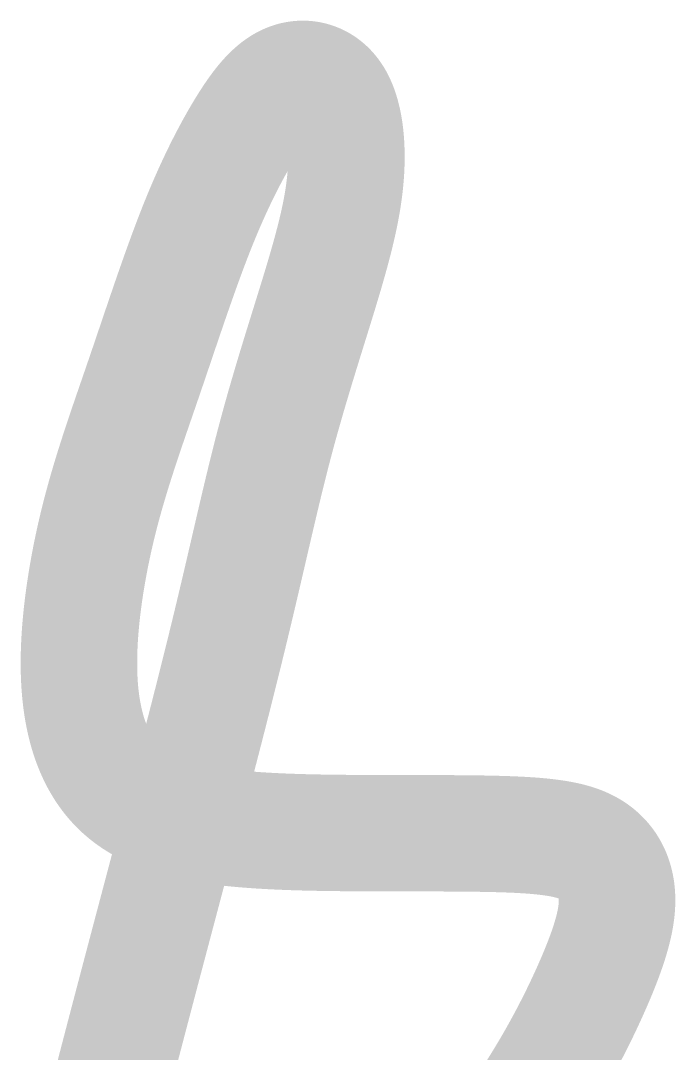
# Model space of a CAD drawing. Header units: inches. Extents: x -0.6 to 10.4, y 0.2 to 4.6.
# Drawn here: x 5.173 to 6.437, y 2.558 to 4.555 of the extents above; entities that cross this region are included whole.
import ezdxf

# ---------------------------------------------------------------- set-up
doc = ezdxf.new("R2010")
doc.units = ezdxf.units.IN
doc.header["$MEASUREMENT"] = 0
doc.layers.add('1', color=1, linetype='Continuous')

# ---------------------------------------------------------------- blocks, each defined once
blk = doc.blocks.new('*U2')
at = {"const_width": 0.03}
blk.add_lwpolyline([(0.7616912347137195, 0.2856225205158509), (0.7619943178313981, 0.2867998577499336), (0.7622975922102135, 0.2879767936859423), (0.7626011048438279, 0.2891535191656445), (0.7629049027259107, 0.2903302250308037), (0.7632090328501313, 0.291507102123191), (0.7635135422101378, 0.2926843412845699), (0.7638184777996067, 0.2938621333567113), (0.7641238866122002, 0.2950406691813789), (0.7644298156415879, 0.2962201396003401), (0.7647363118814248, 0.2974007354553585), (0.7650434223253804, 0.2985826475882085), (0.765351193967124, 0.2997660668406468), (0.7656596738003181, 0.3009511840544477), (0.7659689088186248, 0.3021381900713784), (0.7662789460157065, 0.3033272757332028), (0.7665898323852396, 0.3045186318816846), (0.7669016149208794, 0.3057124493585981), (0.7672143406162881, 0.306908919005707), (0.7675280564651352, 0.3081082316647752), (0.7678428094610901, 0.3093105781775733), (0.7681586465978008, 0.3105161493858652), (0.7684756148689509, 0.3117251361314217), (0.7687937612682028, 0.3129377292560065), (0.7691131327892045, 0.3141541196013868), (0.7694337728635112, 0.3153744857988556), (0.7697557106741222, 0.3165989576377974), (0.7700789718419152, 0.317827652697126), (0.7704035819877681, 0.3190606885557585), (0.7707295667325589, 0.3202981827926124), (0.7710569516971795, 0.3215402529865869), (0.7713857625024865, 0.3227870167166103), (0.7717160247693791, 0.3240385915615818), (0.7720477498701932, 0.3252950462585247), (0.7723808921832038, 0.3265562541768361), (0.7727153918381298, 0.3278220398440119), (0.7730511889647182, 0.3290922277875588), (0.7733882236926881, 0.3303666425349689), (0.7737264361517866, 0.3316451086137455), (0.7740657664717396, 0.3329274505513844), (0.7744061547822803, 0.334213492875385), (0.7747475376510131, 0.3355030479027761), (0.7750898373970223, 0.3367958791086707), (0.7754329727772422, 0.3380917377577255), (0.7757768625486285, 0.3393903751145757), (0.7761214254681299, 0.3406915424438708), (0.7764665802926878, 0.3419949910102602), (0.7768122457792579, 0.3433004720783863), (0.7771583406847746, 0.3446077369128915), (0.7775047837661937, 0.3459165367784252), (0.7778514937804637, 0.3472266229396368), (0.7781983894845332, 0.3485377466611652), (0.7785453896353438, 0.3498496592076634), (0.778892412989844, 0.3511621118437667), (0.7792393783049825, 0.3524748558341315), (0.7795862043377007, 0.3537876424433968), (0.7799328098449543, 0.3551002229362084), (0.780279113583692, 0.3564123485772157), (0.7806250343108481, 0.3577237706310612), (0.7809704907833854, 0.3590342403623943), (0.7813154017582455, 0.3603435090358609), (0.7816596859923699, 0.3616513279160998), (0.7820032622427142, 0.362957448267764), (0.7823460492662129, 0.3642616213554959), (0.7826879658198358, 0.3655635984439343), (0.7830289306605103, 0.3668631307977392), (0.7833688625451849, 0.3681599696815496), (0.7837076802308154, 0.3694538663600078), (0.7840453024743432, 0.3707445720977667), (0.7843816480327241, 0.3720318381594652), (0.7847166356628925, 0.3733154158097491), (0.785050184121804, 0.3745950563132716), (0.7853822121664003, 0.3758705109346785), (0.7857126385536368, 0.377141530938605), (0.7860413820404553, 0.3784078675897042), (0.7863683613838113, 0.3796692721526149), (0.7866934953406393, 0.3809254958919936), (0.7870167026678878, 0.3821762900724792), (0.7873379021225198, 0.383421405958714), (0.7876570124614695, 0.384660594815351), (0.7879739524416784, 0.3858936079070361), (0.7882886408201095, 0.3871201964984081), (0.7886009963536971, 0.3883401118541201), (0.7889109377993968, 0.3895531052388108), (0.7892183839141502, 0.3907589279171333), (0.7895232534549059, 0.3919573311537228), (0.7898254651786196, 0.3931480662132358), (0.7901249378422257, 0.3943308843603184), (0.7904215902026728, 0.3955055368596092), (0.7907153452872144, 0.3966717858113249), (0.7910061432042887, 0.3978294366579469), (0.7912939283326317, 0.3989783056775345), (0.7915786450509863, 0.4001182091481361), (0.7918602377380886, 0.4012489633478111), (0.7921386507726815, 0.4023703845546045), (0.7924138285335012, 0.403482289046579), (0.7926857153992835, 0.4045844931017797), (0.792954272829963, 0.4056768563405342), (0.7932195306102621, 0.4067594117522546), (0.793481535606066, 0.407832235668625), (0.7937403346832959, 0.4088954044213295), (0.7939959747078582, 0.4099489943420451), (0.7942485025456598, 0.410993081762463), (0.7944979650625932, 0.4120277430142636), (0.7947444091245792, 0.4130530544291311), (0.7949878858678154, 0.4140691031743167), (0.7952284635097051, 0.4150760197593399), (0.7954662145379423, 0.4160739455292948), (0.7957012114402282, 0.4170630218292715), (0.7959335267042569, 0.4180433900043603), (0.7961632328177295, 0.4190151913996552), (0.7963904022683401, 0.4199785673602463), (0.7966151075437828, 0.420933659231217), (0.7968374211317659, 0.4218806083576716), (0.7970574155199834, 0.4228195560846899), (0.7972751631961295, 0.4237506437573657), (0.7974907366479052, 0.4246740127207929), (0.7977042083630117, 0.4255898043200617), (0.7979156508291432, 0.4264981599002624), (0.7981251365339865, 0.4273992208064783), (0.7983327379652643, 0.4282931283838174), (0.7985385276106491, 0.4291800239773558), (0.7987425779578565, 0.4300600489321837), (0.7989449614945734, 0.4309333445934058), (0.799145750708508, 0.4318000523061016), (0.7993450180873474, 0.4326603134153615), (0.7995428361187926, 0.4335142692662828), (0.799739277290545, 0.4343620612039487), (0.7999344140903055, 0.4352038305734602), (0.8001283190057542, 0.4360397187199005), (0.8003210645246135, 0.4368698669883635), (0.8005127231345632, 0.4376944167239358), (0.8007033673233046, 0.4385135092717185), (0.8008930695785388, 0.4393272859767912), (0.801081902387967, 0.4401358881842476), (0.8012699382392761, 0.4409394572391854), (0.8014572496201744, 0.4417381344866875), (0.801643909018356, 0.442532061271848), (0.801829988921515, 0.4433213789397605), (0.8020155618173526, 0.444106228835512), (0.8022007001935698, 0.4448867523041926), (0.8023854765378537, 0.4456630906908927), (0.8025699633379197, 0.4464353853407133), (0.8027542330814477, 0.4472037775987339), (0.8029383582561529, 0.4479684088100484), (0.8031224113497153, 0.4487294203197507), (0.8033064648498431, 0.4494869534729276), (0.8034905912442305, 0.4502411496146728), (0.8036748630205786, 0.4509921500900731), (0.8038593526665814, 0.451740096244226), (0.8040441326699472, 0.4524851294222181), (0.804229275518356, 0.4532273909691362), (0.8044148536995159, 0.4539670222300778), (0.8046009363067164, 0.4547041592523016), (0.8047875788556418, 0.4554389168917119), (0.8049748334675719, 0.4561714047063958), (0.8051627522637581, 0.4569017322544298), (0.8053513873655014, 0.4576300090938972), (0.8055407908940602, 0.4583563447828745), (0.8057310149707071, 0.4590808488794416), (0.8059221117167219, 0.4598036309416713), (0.8061141196757653, 0.4605247793363141), (0.806307023081029, 0.4612442976647344), (0.8065007925880927, 0.4619621683369708), (0.8066953988525363, 0.4626783737630547), (0.8068908125299465, 0.4633928963530209), (0.8070870042758891, 0.4641057185169046), (0.8072839447459508, 0.46481682266473), (0.8074816045957114, 0.4655261912065427), (0.807679951086353, 0.4662338012545355), (0.8078789379014246, 0.4669396087295645), (0.8080785153300916, 0.4676435642546579), (0.8082786336615051, 0.4683456184528225), (0.8084792431848236, 0.4690457219470971), (0.8086802941891911, 0.4697438253604993), (0.8088817369637873, 0.4704398793160394), (0.8090835217977492, 0.4711338344367562), (0.8092855989802423, 0.4718256413456601), (0.8094879188004107, 0.4725152506657793), (0.8096904315474269, 0.4732026130201277), (0.8098930875104351, 0.473887679031737), (0.8100958369786007, 0.4745703993236248), (0.8102986302410748, 0.4752507245188156), (0.8105014175870089, 0.4759286052403269), (0.8107041493055682, 0.4766039921111798), (0.810906775685897, 0.4772768357543988), (0.8111092470171606, 0.4779470867930087), (0.8113115135885174, 0.4786146958500304), (0.8115135256891186, 0.4792796135484778), (0.8117152336081155, 0.4799417905113827), (0.8119165876346734, 0.4806011773617662), (0.8121175380579508, 0.4812577247226457), (0.8123180351670847, 0.481911383217053), (0.8125180292512546, 0.4825621034679912), (0.8127174705995976, 0.4832098360984993), (0.8129163095012792, 0.4838545317315877), (0.8131144962454648, 0.4844961409902879), (0.8133119811212914, 0.4851346144976141), (0.8135087144179245, 0.4857699028765907), (0.8137046464245152, 0.486401956750246), (0.8138997274302291, 0.4870307267415939), (0.8140939077242173, 0.4876561634736589), (0.8142871375956311, 0.4882782175694622), (0.8144793673336359, 0.4888968396520283), (0.814670547227383, 0.4895119803443784), (0.8148606275660235, 0.4901235902695333), (0.815049558638723, 0.4907316200505107), (0.8152372907346326, 0.4913360203103423), (0.8154237741429178, 0.4919367416720384), (0.8156089591527156, 0.4925337347586307), (0.8157927960531914, 0.4931269501931368), (0.8159752351335108, 0.4937163385985812), (0.8161562266828177, 0.494301850597985), (0.8163357209902706, 0.4948834368143693), (0.8165136683450278, 0.4954610478707551), (0.8166900190362405, 0.4960346343901634), (0.8168647233530741, 0.4966041469956224), (0.8170377329607099, 0.49716953939026), (0.817209005028463, 0.4977307775976847), (0.8173784981016858, 0.4982878307215977), (0.8175461707257234, 0.4988406678657213), (0.817711981445921, 0.499389258133764), (0.817875888807631, 0.499933570629441), (0.8180378513561983, 0.5004735744564641), (0.8181978276369755, 0.5010092387185416), (0.8183557816994345, 0.5015405448398553), (0.8185116996095623, 0.5020675235264207), (0.8186655729374728, 0.502590217804709), (0.818817393253287, 0.5031086707012022), (0.8189671521271045, 0.5036229252423752), (0.8191148411290605, 0.5041330244547098), (0.8192604518292548, 0.5046390113646808), (0.8194039757978082, 0.5051409289987632), (0.8195454059808647, 0.5056388234635492), (0.8196847408287091, 0.5061327531860975), (0.8198219801676281, 0.5066227796735774), (0.8199571238239436, 0.5071089644331437), (0.8200901716239635, 0.5075913689719762), (0.8202211233939813, 0.5080700547972441), (0.8203499789603121, 0.5085450834161094), (0.8204767381492708, 0.5090165163357412), (0.8206014007871438, 0.5094844150633122), (0.8207239667002604, 0.509948841105988), (0.820844435714907, 0.5104098559709378), (0.8209628076573985, 0.5108675211653306), (0.8210790823540499, 0.5113218981963321), (0.8211932596311478, 0.5117730485711149), (0.8213053393150211, 0.5122210337968411), (0.8214153212319566, 0.5126659153806798), (0.821523205208269, 0.5131077548298038), (0.8216289910702734, 0.5135466136513855), (0.8217326786442705, 0.5139825533525801), (0.8218342677565538, 0.5144156354405638), (0.8219337582334454, 0.5148459214225092), (0.8220311499012531, 0.5152734728055783), (0.8221264425862778, 0.515698351096944), (0.82221963611482, 0.5161206178037681), (0.8223107303131947, 0.5165403344332233), (0.8223997250077097, 0.5169575624924789), (0.8224866200246659, 0.5173723634886969), (0.8225714151903709, 0.5177847989290569), (0.8226541103311327, 0.5181949303207105), (0.8227347052732661, 0.5186028191708445), (0.8228131998430577, 0.5190085269866174), (0.8228895938668295, 0.5194121152751947), (0.8229638871708822, 0.5198136455437528), (0.8230360795815308, 0.5202131792994535), (0.8231061709250689, 0.5206107780494733), (0.8231741610278114, 0.521006503300967), (0.823240049716059, 0.5214004165611144), (0.8233038368161267, 0.521792579337081), (0.8233655221543152, 0.5221830531360325), (0.8234251055569324, 0.5225718994651416), (0.823482586850286, 0.5229591798315738), (0.8235379658606838, 0.5233449557425018), (0.8235912424144267, 0.5237292887050842), (0.8236424163378224, 0.5241122402264935), (0.8236914874571788, 0.524493871813906), (0.8237384555988037, 0.5248742449744839), (0.8237833205890048, 0.525253421215389), (0.8238260822540902, 0.5256314620437976), (0.8238667401453519, 0.5260084254964745), (0.8239052927140129, 0.5263843557285455), (0.8239417381363019, 0.5267592934247531), (0.8239760745884332, 0.5271332792698225), (0.8240083002466285, 0.5275063539484854), (0.8240384132871021, 0.5278785581454741), (0.8240664118860828, 0.5282499325455206), (0.8240922942197848, 0.5286205178333496), (0.8241160573643604, 0.5289903408120722), (0.8241376939957483, 0.5293593727582966), (0.8241571956898106, 0.5297275710669993), (0.8241745540224095, 0.5300948931331675), (0.8241897605694213, 0.5304612963517741), (0.8242028069067153, 0.5308267381178027), (0.8242136846101538, 0.531191175826244), (0.824222385255613, 0.5315545668720674), (0.8242289001439325, 0.5319168651798556), (0.8242332194759179, 0.532278010792556), (0.8242353331773451, 0.532637940282715), (0.8242352311740042, 0.5329965902228722), (0.824232903391664, 0.5333538971855774), (0.8242283397561074, 0.53370979774337), (0.8242215301931104, 0.5340642284687931), (0.8242124646284701, 0.5344171259343895), (0.8242011329879553, 0.5347684267127093), (0.8241875251973347, 0.5351180673762919), (0.8241716311824128, 0.5354659844976837), (0.8241534408689581, 0.5358121146494312), (0.8241329441827396, 0.5361563944040739), (0.8241101310495615, 0.5364987603341476), (0.8240849913951855, 0.5368391490122164), (0.8240575151454017, 0.5371774970108092), (0.8240276922259859, 0.537513740902476), (0.8239955125627141, 0.5378478172597525), (0.8239609660813763, 0.538179662655196), (0.8239240427077483, 0.5385092136613423), (0.8238847323676062, 0.5388364068507343), (0.823843024986747, 0.539161178795915), (0.8237989104909254, 0.5394834660694414), (0.8237523788059384, 0.5398032052438353), (0.8237034198575692, 0.5401203328916608), (0.8236520235715865, 0.5404347855854503), (0.8235981798737875, 0.5407464998977538), (0.8235418786899267, 0.5410554124011107), (0.8234831099458084, 0.5413614596680709), (0.8234218635672015, 0.5416645782711704), (0.8233581294798888, 0.5419647047829592), (0.8232918976096535, 0.5422617757759767), (0.8232231578822713, 0.5425557278227728), (0.8231519002235252, 0.5428464974958906), (0.8230781145591983, 0.5431340213678659), (0.8230017908150593, 0.5434182360112523), (0.8229229189168983, 0.5436990779985891), (0.8228414887904982, 0.5439764839024264), (0.822757490361635, 0.5442503902952929), (0.8226709135560846, 0.5445207337497528), (0.8225817482996298, 0.544787450838335), (0.8224899845180609, 0.5450504781335894), (0.8223956121371465, 0.5453097522080554), (0.8222986210826697, 0.5455652096342831), (0.8221990012804206, 0.5458167869848154), (0.8220967426561607, 0.5460644208321881), (0.8219918351356945, 0.5463080477489584), (0.8218842686447765, 0.546547604307662), (0.8217740349528135, 0.5467830290893758), (0.8216611332036514, 0.5470142687093187), (0.8215455643847527, 0.5472412717912221), (0.8214273294835728, 0.5474639869588458), (0.8213064294875672, 0.5476823628359178), (0.8211828653841913, 0.5478963480461942), (0.8210566381609219, 0.5481058912134174), (0.8209277488052003, 0.5483109409613292), (0.8207962056789491, 0.5485114539478104), (0.8206620466418748, 0.5487074189672683), (0.8205253169281725, 0.5488988328482556), (0.8203860617720018, 0.5490856924193146), (0.8202443264075434, 0.5492679945089947), (0.820100156068964, 0.5494457359458416), (0.8199535959904445, 0.5496189135583975), (0.8198046914061585, 0.549787524175219), (0.8196534893938896, 0.549951566633375), (0.8195000444058742, 0.5501110478040836), (0.8193444127379728, 0.5502659765670899), (0.8191866506860386, 0.5504163618021387), (0.8190268145459108, 0.5505622123889822), (0.8188649606134568, 0.5507035372073616), (0.8187011451845301, 0.5508403451370327), (0.8185354245549696, 0.5509726450577332), (0.818367855020643, 0.5511004458492152), (0.8181984928773893, 0.5512237563912166), (0.818027394421069, 0.5513425855634964), (0.8178546159475353, 0.551456942245796), (0.8176802137526415, 0.5515668353178604), (0.817504244132234, 0.5516722736594382), (0.817326763382173, 0.5517732661502777), (0.8171478277983049, 0.5518698216701168), (0.8169674936764899, 0.5519619490987147), (0.8167858173125673, 0.5520496573158127), (0.8166028550024045, 0.5521329552011629), (0.8164186630418477, 0.5522118516344996), (0.8162332977267432, 0.5522863554955819), (0.8160468153529585, 0.5523564756641548), (0.8158592722163327, 0.5524222210199561), (0.8156707246127262, 0.5524836004427414), (0.8154812288379922, 0.552540622812252), (0.8152908411879771, 0.5525932970082366), (0.8150996179585412, 0.552641631910447), (0.8149076154455237, 0.5526856363986248), (0.8147148899447991, 0.5527253193525183), (0.8145214977521995, 0.5527606896518691), (0.8143274951635924, 0.5527917561764326), (0.8141329384748168, 0.5528185278059468), (0.8139378839817333, 0.5528410134201671), (0.813742387980195, 0.5528592218988351), (0.8135465067660554, 0.5528731621217027), (0.8133502966351678, 0.5528828429685078), (0.8131538138833783, 0.5528882733190059), (0.8129571148065402, 0.5528894620529385), (0.812760255700514, 0.5528864180500541), (0.812563292861153, 0.5528791501901082), (0.8123662825842963, 0.5528676673528317), (0.8121692811658114, 0.5528519784179764), (0.8119723449015375, 0.5528320922652945), (0.8117755300873419, 0.5528080177745274), (0.8115788930190639, 0.552779763825427), (0.811382489992571, 0.5527473392977313), (0.8111863773036951, 0.5527107530711994), (0.810990611248311, 0.5526700140255656), (0.8107952459412253, 0.5526251312872468), (0.8106003267731445, 0.5525761149692769), (0.8104058969537355, 0.5525229754313763), (0.8102119996926653, 0.5524657230332366), (0.8100186781996008, 0.5524043681345674), (0.809825975684209, 0.5523389210950711), (0.8096339353561639, 0.5522693922744537), (0.8094426004251254, 0.5521957920324212), (0.8092520053766528, 0.5521181317153108), (0.8090621497997823, 0.5520364266160271), (0.8088730245594569, 0.5519506930141063), (0.8086846205206051, 0.5518609471890734), (0.8084969285481556, 0.5517672054204752), (0.8083099395070299, 0.5516694839878404), (0.808123644262178, 0.5515677991707122), (0.8079380336785214, 0.5514621672486193), (0.8077530964399493, 0.5513526047477626), (0.8075688125062506, 0.5512391291809706), (0.8073851596561674, 0.5511217583077439), (0.8072021156684421, 0.5510005098875652), (0.8070196583218241, 0.5508754016799386), (0.8068377653950627, 0.5507464514443541), (0.8066564146668931, 0.5506136769403049), (0.8064755839160718, 0.5504770959272847), (0.806295250921341, 0.5503367261647902), (0.8061153934614431, 0.550192585412308), (0.8059359893151345, 0.5500446914293349), (0.8057570162611576, 0.5498930619753679), (0.8055784520782474, 0.549737714809897), (0.8054002745451605, 0.5495786676924155), (0.8052224614406391, 0.5494159383824169), (0.8050449905434327, 0.5492495446394017), (0.8048678396322835, 0.5490795042228527), (0.8046909864859408, 0.548905834892274), (0.8045144088831471, 0.5487285544071518), (0.8043380846026515, 0.5485476805269798), (0.8041619914231966, 0.5483632310112547), (0.8039861071235244, 0.5481752236194701), (0.8038104094823986, 0.5479836761111159), (0.8036348762785401, 0.5477886062456925), (0.8034594852907126, 0.5475900317826827), (0.8032842142976584, 0.5473879704815943), (0.8031090410781196, 0.5471824401019063), (0.8029339434108458, 0.546973458403123), (0.8027588990745791, 0.5467610431447305), (0.802583885848069, 0.5465452120862295), (0.8024088815100647, 0.5463259829871063), (0.8022338638393087, 0.5461033736068579), (0.8020588106145432, 0.5458774017049777), (0.8018836996145176, 0.5456480850409662), (0.8017085086179812, 0.5454154413743062), (0.8015332154036692, 0.5451794884644983), (0.8013577977503381, 0.5449402440710287), (0.8011822334367302, 0.544697725953398), (0.8010065002415949, 0.5444519518710997), (0.8008305759436603, 0.5442029395836272), (0.8006544383216969, 0.5439507068504668), (0.8004780651544401, 0.5436952714311225), (0.8003014342206392, 0.5434366510850772), (0.8001245232990364, 0.543174863571835), (0.7999473101683741, 0.5429099266508821), (0.7997697726074016, 0.5426418580817121), (0.7995918883948754, 0.5423706756238218), (0.7994136353095236, 0.5420963970367083), (0.7992349919119555, 0.541819039093216), (0.7990559398901489, 0.5415386146196006), (0.7988764617139488, 0.54125513545549), (0.7986965398531929, 0.5409686134404978), (0.7985161567777261, 0.5406790604142415), (0.7983352949573721, 0.5403864882163418), (0.7981539368619828, 0.540090908686409), (0.7979720649613959, 0.5397923336640567), (0.7977896648528393, 0.5394907710423311), (0.7976067346431286, 0.5391862129279303), (0.7974232755664836, 0.5388786474809599), (0.7972392888571029, 0.5385680628615326), (0.7970547757491921, 0.538254447229761), (0.7968697374769711, 0.5379377887457579), (0.7966841752746525, 0.5376180755696431), (0.7964980903764349, 0.5372952958615294), (0.7963114847983839, 0.5369694367948696), (0.7961243636839477, 0.5366404815965637), (0.7959367329584346, 0.536308412506834), (0.7957485985471386, 0.5359732117659277), (0.7955599663753823, 0.5356348616140743), (0.7953708423684454, 0.5352933442915209), (0.7951812324516361, 0.5349486420384935), (0.7949911425502627, 0.5346007370952321), (0.7948005785896193, 0.5342496117019735), (0.7946095464950211, 0.5338952480989612), (0.7944180521917623, 0.5335376285264211), (0.7942261016051511, 0.5331767352246004), (0.7940337006604743, 0.5328125504337251), (0.7938408552830545, 0.5324450563940424), (0.7936475713981785, 0.5320742353457817), (0.7934538549311618, 0.5317000695291938), (0.7932597118072984, 0.531322541184494), (0.7930651479518893, 0.5309416325519329), (0.7928701692902429, 0.5305573258717402), (0.7926747817476532, 0.5301696033841594), (0.7924789912494425, 0.5297784473294236), (0.7922828037208838, 0.5293838399477728), (0.7920862250873064, 0.5289857634794402), (0.7918892612739974, 0.5285842001646621), (0.7916919182062649, 0.5281791322436789), (0.7914942018094102, 0.5277705419567269), (0.7912961180087343, 0.5273584115440357), (0.7910976727295385, 0.5269427232458561), (0.7908988718971237, 0.5265234593024104), (0.7906997214367983, 0.5261006019539458), (0.7905002272738706, 0.5256741334406918), (0.7903003953336274, 0.525244036002892), (0.790100231541377, 0.524810291880776), (0.7898997418224276, 0.5243728833145909), (0.7896989321020804, 0.5239317925445626), (0.7894978083056294, 0.5234870018109348), (0.78929637635839, 0.5230384933539405), (0.7890946421856491, 0.5225862494138198), (0.788892611712722, 0.5221302522308093), (0.7886902908649098, 0.5216704840451385), (0.7884876855675067, 0.5212069270970545), (0.7882848017458208, 0.5207395636267904), (0.7880816453251533, 0.5202683758745792), (0.7878782222308125, 0.5197933460806645), (0.7876745383880923, 0.5193144564852759), (0.787470599722301, 0.5188316893286533), (0.7872664121587327, 0.518345026851037), (0.7870619816227027, 0.5178544512926564), (0.7868573140625621, 0.5173599479212214), (0.786652415518919, 0.5168615141142716), (0.78644729205541, 0.5163591502768305), (0.7862419497357003, 0.5158528568139076), (0.7860363946234408, 0.5153426341305121), (0.7858306327822895, 0.514828482631664), (0.7856246702758973, 0.5143104027223764), (0.7854185131679223, 0.513788394807662), (0.7852121676142509, 0.5132624714023848), (0.7850056401397119, 0.5127326934608085), (0.7847989373613693, 0.5121991340470657), (0.7845920658962875, 0.5116618662252712), (0.7843850323615236, 0.5111209630595468), (0.7841778433741418, 0.5105764976140144), (0.7839705055512063, 0.5100285429527887), (0.7837630255097743, 0.5094771721400022), (0.7835554098899813, 0.5089224612672325), (0.78334766542417, 0.5083644985359115), (0.7831397988677544, 0.5078033751749373), (0.7829318169761628, 0.5072391824132154), (0.7827237265047948, 0.5066720114796297), (0.7825155342090717, 0.5061019536030962), (0.7823072468444145, 0.5055291000124988), (0.782098871166216, 0.5049535419367359), (0.7818904139299185, 0.5043753706047127), (0.7816818818909148, 0.5037946772453274), (0.781473281804633, 0.5032115530874677), (0.7812646204264873, 0.5026260893600387), (0.7810559045118772, 0.5020383772919423), (0.7808471408162383, 0.5014485081120661), (0.7806383360949702, 0.5008565730493117), (0.7804294971035013, 0.5002626633325775), (0.7802206305972312, 0.4996668701907581), (0.7800117433315883, 0.4990692848527587), (0.7798028420619723, 0.4984699985474776), (0.7795939335438113, 0.4978691025038025), (0.7793850245325054, 0.4972666879506349), (0.7791761217834896, 0.4966628461168803), (0.7789672320521568, 0.4960576682314297), (0.7787583620939351, 0.4954512455231779), (0.7785495186642386, 0.4948436692210301), (0.7783407085184741, 0.4942350305538739), (0.77813193841207, 0.4936254207506217), (0.7779232151004258, 0.4930149310401575), (0.7777145453389629, 0.4924036526513902), (0.7775059358831022, 0.4917916768132073), (0.7772973934882437, 0.4911790947545072), (0.7770889249098154, 0.4905659977041985), (0.7768805369032243, 0.4899524768911689), (0.7766722362238916, 0.4893386235443202), (0.776464029627224, 0.4887245288925541), (0.7762559238686428, 0.4881102841647618), (0.7760479257035549, 0.4874959805898413), (0.7758400418873883, 0.4868817093966911), (0.775632279175543, 0.4862675618142092), (0.7754246443234472, 0.4856536290713009), (0.7752171440865006, 0.4850400023968575), (0.7750097852201385, 0.48442677301977), (0.7748025744797538, 0.4838140321689437), (0.7745955186207674, 0.4832018710732768), (0.7743886243986005, 0.4825903809616676), (0.7741818985686599, 0.4819796530630107), (0.7739753478863669, 0.4813697786062008), (0.7737689791071354, 0.4807608488201431), (0.773562799370449, 0.4801529509687654), (0.773356817352056, 0.4795461564561165), (0.773151042111774, 0.4789405327212961), (0.772945482709428, 0.4783361472033718), (0.7727401482048428, 0.4777330673414468), (0.7725350476578363, 0.4771313605745924), (0.7723301901282262, 0.476531094341901), (0.7721255846758375, 0.4759323360824652), (0.7719212418967594, 0.4753351373754882), (0.7717171785321675, 0.4747394863606829), (0.7715134128595018, 0.4741453553179014), (0.7713099631562166, 0.4735527165269673), (0.7711068476997447, 0.4729615422677291), (0.7709040847675404, 0.4723718048200283), (0.7707016926370436, 0.471783476463699), (0.7704996895856944, 0.4711965294785792), (0.7702980942750237, 0.4706109321795466), (0.7700969269027986, 0.4700266370215935), (0.7698962080508771, 0.4694435924947484), (0.7696959583011029, 0.4688617470890399), (0.7694961982353412, 0.4682810492944967), (0.7692969484354286, 0.4677014476011436), (0.7690982294832232, 0.467122890499013), (0.7689000619605686, 0.4665453264781299), (0.76870246644933, 0.4659687040285192), (0.7685054635313442, 0.4653929716402168), (0.7683090737884619, 0.464818077803244), (0.7681133178025483, 0.4642439710076331), (0.7679182161554401, 0.4636705997434021), (0.7677237894290023, 0.4630979125005936), (0.7675300582050717, 0.4625258577692257), (0.7673370430654991, 0.4619543840393341), (0.7671447645921496, 0.4613834398009402), (0.76695324336686, 0.4608129735440691), (0.7667624999714953, 0.4602429337587566), (0.7665725549878921, 0.459673268935024), (0.7663834289979157, 0.4591039275629072), (0.7661951425834026, 0.458534858132424), (0.7660077163262038, 0.4579660091336137), (0.7658211708081843, 0.4573973290564908), (0.765635526611188, 0.4568287663910908), (0.7654508043170658, 0.4562602696274496), (0.7652670245076685, 0.4556917872555815), (0.765084207764847, 0.4551232677655221), (0.7649023746704451, 0.4545546596473002), (0.7647215458063279, 0.4539859113909337), (0.7645417417543321, 0.4534169714864618), (0.7643629830963228, 0.4528477884239095), (0.7641852904141437, 0.4522783106933019), (0.7640086842896459, 0.4517084867846677), (0.76383318530468, 0.4511382651880353), (0.7636588140410971, 0.4505675943934264), (0.7634855910807481, 0.4499964228908837), (0.7633135370054909, 0.4494246991704252), (0.763142672397155, 0.4488523717220758), (0.762973017837627, 0.4482793890358749), (0.7628045939087222, 0.4477056996018405), (0.7626374211923128, 0.447131251910001), (0.7624715202702426, 0.4465559944503923), (0.7623069117243624, 0.4459798757130287), (0.7621436161365231, 0.4454028441879565), (0.7619816540885758, 0.4448248483651867), (0.7618210461623782, 0.4442458367347548), (0.7616618129397672, 0.4436657577866931), (0.7615039751355432, 0.443084563552322), (0.7613475539962202, 0.4425022202281781), (0.7611925709012404, 0.4419186975520901), (0.7610390472300672, 0.4413339652618937), (0.7608870043621501, 0.4407479930954281), (0.7607364636769525, 0.4401607507905148), (0.7605874465539024, 0.4395722080849964), (0.7604399743724777, 0.4389823347166981), (0.7602940690438551, 0.4383911145886579), (0.7601497546061573, 0.4377985882647337), (0.7600070556292486, 0.4372048104739719), (0.7598659966829793, 0.4366098359454256), (0.7597266023372278, 0.4360137194081446), (0.7595888971618372, 0.4354165155911929), (0.7594529057266719, 0.4348182792236202), (0.7593186526015963, 0.4342190650344691), (0.7591861624893959, 0.4336189312941059), (0.7590554606246052, 0.4330179504380851), (0.7589265723746799, 0.4324161984432635), (0.7587995231070899, 0.4318137512865015), (0.7586743381892838, 0.4312106849446522), (0.7585510429887314, 0.4306070753945797), (0.7584296628729028, 0.4300029986131406), (0.7583102232092394, 0.4293985305771955), (0.758192749365211, 0.428793747263601), (0.7580772667082876, 0.4281887246492104), (0.7579638006059248, 0.4275835387108842), (0.7578523764255785, 0.4269782654254897), (0.7577430195347183, 0.4263729807698731), (0.7576357553008002, 0.4257677607209018), (0.7575306090912939, 0.4251626812554221), (0.7574276062736551, 0.424557818350312), (0.7573267722153396, 0.4239532479824142), (0.7572281322838172, 0.4233490461285925), (0.7571317118465437, 0.4227452887657002), (0.7570375362709889, 0.4221420518706012), (0.7569456309246085, 0.4215394114201487), (0.7568560211748583, 0.4209374433912139), (0.756768732389208, 0.4203362237606356), (0.7566837899351135, 0.419735828505285), (0.7566012191800375, 0.4191363336020189), (0.7565210454914499, 0.4185378150276939), (0.7564432942368065, 0.4179403487591671), (0.7563679907835628, 0.4173440107733057), (0.7562951604991817, 0.4167488770469561), (0.7562248287511331, 0.416155023556982), (0.7561570209068726, 0.4155625262802403), (0.7560917623338703, 0.4149714611935913), (0.7560290783995676, 0.4143819042738954), (0.7559689944714485, 0.4137939314979988), (0.7559115359169546, 0.4132076188427796), (0.75585672810357, 0.4126230422850803), (0.755804596398729, 0.4120402778017649), (0.7557551661699158, 0.4114594013696902), (0.7557084627845789, 0.41088048896572), (0.7556645116101812, 0.4103036165667007), (0.7556233380141926, 0.409728860149503), (0.7555849673640687, 0.4091562956909804), (0.7555494250272723, 0.4085859991679897), (0.7555167363712592, 0.4080180465573946), (0.7554869267634992, 0.4074525138360485), (0.755460021571448, 0.4068894769808082), (0.7554360461625755, 0.4063290119685377), (0.7554150259043304, 0.4057711947760865), (0.7553969855253122, 0.4052160994013079), (0.7553819471986323, 0.4046637919259979), (0.7553699324585388, 0.4041143364529205), (0.7553609628392586, 0.4035677970848646), (0.7553550598750469, 0.4030242379246012), (0.7553522451001449, 0.4024837230749156), (0.7553525400487935, 0.4019463166385862), (0.7553559662552338, 0.4014120827183874), (0.7553625426982329, 0.4008810775010438), (0.755372278134633, 0.400353325509073), (0.7553851787658097, 0.3998288433489279), (0.7554012507931169, 0.3993076476270616), (0.7554205004179302, 0.3987897549499451), (0.7554429338416249, 0.3982751819240242), (0.755468557265548, 0.3977639451557664), (0.755497376891082, 0.3972560612516283), (0.7555293982807179, 0.3967515448390522), (0.7555646244414795, 0.3962504026294269), (0.7556030577415136, 0.3957526393551412), (0.7556447005489737, 0.3952582597485623), (0.7556895552319922, 0.3947672685420756), (0.7557376241587299, 0.3942796704680553), (0.7557889096973334, 0.3937954702588797), (0.7558434142159491, 0.3933146726469303), (0.7559011400827309, 0.3928372823645851), (0.7559620896658181, 0.3923633041442152), (0.7560262653333645, 0.3918927427182055), (0.7560936694535165, 0.3914256028189342), (0.7561643043944279, 0.3909618891787829), (0.7562381725242382, 0.3905016065301226), (0.7563152762111081, 0.3900447596053311), (0.756395617823177, 0.3895913531367867), (0.7564791997285916, 0.3891413918568745), (0.7565660242955055, 0.3886948804979724), (0.7566560938920652, 0.3882518237924515), (0.7567494108864246, 0.3878122264726969), (0.7568459776467229, 0.3873760932710795), (0.7569457965411139, 0.3869434289199845), (0.7570488699377442, 0.3865142381517899), (0.7571552002047603, 0.3860885256988702), (0.757264789710316, 0.385666296293607), (0.7573776408225577, 0.3852475546683714), (0.757493755909632, 0.3848323055555518), (0.7576131373396855, 0.3844205536875194), (0.7577357874808719, 0.3840123037966556), (0.7578617087013377, 0.3836075606153386), (0.7579909033692367, 0.3832063288759464), (0.7581233738527011, 0.382808613310857), (0.7582591225198989, 0.382414418652445), (0.7583981517389624, 0.3820237496330954), (0.7585404638780524, 0.3816366109851828), (0.7586860613053155, 0.381253007441078), (0.758834946388891, 0.3808729437331735), (0.7589871214969328, 0.3804964245938436), (0.7591425889975945, 0.3801234547554628), (0.7593013512590154, 0.3797540389504022), (0.7594634106493494, 0.3793881819110574), (0.759628769536743, 0.3790258883697959), (0.7597974302893427, 0.3786671630589957), (0.7599693952753093, 0.3783120107110349), (0.7601446668627752, 0.3779604360583022), (0.760323247419894, 0.3776124438331614), (0.7605051393148194, 0.3772680387679976), (0.760690344915691, 0.376927225595189), (0.7608788676434166, 0.3765900085212905), (0.7610707151299216, 0.3762563896495337), (0.7612658960598644, 0.375926370557341), (0.7614644191179245, 0.375599952822121), (0.7616662929887674, 0.3752771380212963), (0.7618715263570728, 0.3749579277322752), (0.7620801279075131, 0.374642323532477), (0.7622921063247539, 0.3743303269993135), (0.762507474504492, 0.3740219376068872), (0.7627262621864652, 0.3737171464160696), (0.7629485033214571, 0.3734159423844154), (0.7631742318602228, 0.3731183144694938), (0.7634034817535316, 0.372824251628856), (0.7636362869521456, 0.3725337428200675), (0.7638726814068413, 0.372246777000683), (0.7641126990683809, 0.3719633431282574), (0.7643563749402809, 0.3716834296345333), (0.7646037482370822, 0.3714070228479258), (0.7648548592260731, 0.3711341085710345), (0.7651097481745417, 0.3708646726064586), (0.7653684553497904, 0.370598700756787), (0.7656310210190931, 0.3703361788246156), (0.7658974854497522, 0.3700770926125401), (0.766167888909056, 0.3698214279231635), (0.7664422716642925, 0.3695691705590747), (0.7667206739827499, 0.3693203063228694), (0.7670031361317236, 0.3690748210171435), (0.7672896983784945, 0.3688327004444929), (0.7675804009903722, 0.368593930407517), (0.7678752842346235, 0.368358496708808), (0.7681743883785508, 0.3681263851509584), (0.7684777536894423, 0.367897581536571), (0.7687854204345932, 0.3676720716682382), (0.7690974288812917, 0.3674498413485487), (0.7694138192968261, 0.3672308763801091), (0.7697346319484843, 0.3670151625655116), (0.7700599071035619, 0.366802685707345), (0.7703896850293468, 0.3665934316082158), (0.7707240059931273, 0.3663873860707128), (0.7710629102621986, 0.3661845348974317), (0.771406438103849, 0.3659848638909722), (0.7717546297853666, 0.3657883588539228), (0.7721075255740466, 0.3655950055888901), (0.7724651657371773, 0.3654047898984558), (0.7728275905420396, 0.3652176975852299), (0.7731948402559432, 0.3650337144518012), (0.7735669551461619, 0.364852826300762), (0.7739439754799982, 0.3646750189347081), (0.7743259415247259, 0.3645002781562425), (0.7747128935476546, 0.364328589767954), (0.7751048718160654, 0.3641599395724455), (0.7755019165972463, 0.3639943133723058), (0.7759040681584857, 0.3638316969701307), (0.7763113667670858, 0.3636720761685162), (0.7767238526903277, 0.363515436770065), (0.7771415661954997, 0.3633617645773626), (0.777564547549904, 0.3632110453930082), (0.7779928370208218, 0.3630632650196048), (0.7784264748755341, 0.3629184092597342), (0.7788655013813504, 0.3627764639160063), (0.7793099568055588, 0.3626374147910028), (0.7797598814154334, 0.3625012476873337), (0.7802153154782765, 0.3623679484075808), (0.7806762992613834, 0.3622375027543541), (0.7811428696764402, 0.3621098959386941), (0.7816150502127819, 0.3619851108055094), (0.7820928610041484, 0.3618631296081531), (0.7825763221842656, 0.3617439345999749), (0.7830654538868806, 0.3616275080343456), (0.7835602762457263, 0.3615138321646079), (0.7840608093945356, 0.3614028892441254), (0.7845670734670485, 0.3612946615262587), (0.7850790751746253, 0.3611891288981965), (0.7855967675391717, 0.3610862617825106), (0.7861200901601997, 0.3609860282355939), (0.786648982637228, 0.3608883963138574), (0.7871833845697758, 0.3607933340736906), (0.787723235557376, 0.3607008095715045), (0.7882684751995335, 0.3606107908636957), (0.7888190430957884, 0.3605232460066716), (0.7893748754900578, 0.3604381424652914), (0.7899358952039002, 0.3603554453382571), (0.7905020217032792, 0.36027511913273), (0.7910731744541728, 0.3601971283558782), (0.7916492729225446, 0.3601214375148558), (0.7922302365743583, 0.3600480111168345), (0.7928159848755847, 0.3599768136689789), (0.7934064372921803, 0.3599078096784396), (0.7940015132901301, 0.3598409636523918), (0.7946011323353908, 0.3597762400980002), (0.795205213893933, 0.3597136035224153), (0.7958136774317275, 0.3596530184328088), (0.7964264424147309, 0.3595944493363419), (0.7970434283089141, 0.3595378607401791), (0.7976645545802477, 0.3594832171514781), (0.7982897406947025, 0.3594304830774178), (0.7989189061182351, 0.3593796230251378), (0.7995519703168164, 0.3593306015018172), (0.8001888527564169, 0.3592833830146134), (0.8008294729030077, 0.3592379320706875), (0.8014737502225451, 0.3591942131772079), (0.802121604181, 0.3591521908413355), (0.8027729542443431, 0.3591118295702316), (0.8034277198785382, 0.3590730938710607), (0.804085820549556, 0.3590359482509839), (0.8047471757233673, 0.3590003572171732), (0.8054117048659215, 0.3589662852767788), (0.8060793274432108, 0.3589336969369725), (0.8067499629211845, 0.358902556704912), (0.8074235307658135, 0.3588728290877654), (0.8080999504430686, 0.3588444785926903), (0.8087791414189134, 0.3588174697268585), (0.8094610231593187, 0.3587917669974203), (0.8101455151302481, 0.3587673349115477), (0.8108325367976654, 0.3587441379764016), (0.8115220076275484, 0.3587221406991468), (0.8122138470858538, 0.3587013075869407), (0.8129079746385592, 0.3586816031469517), (0.8136043097516215, 0.3586629918863409), (0.8143027718910112, 0.3586454383122728), (0.8150032805227063, 0.3586289069319122), (0.8157057551126563, 0.358613362252413), (0.816410115126839, 0.3585987687809506), (0.8171162800312182, 0.3585850910246791), (0.8178241692917574, 0.3585722934907594), (0.8185337023744417, 0.3585603406863669), (0.8192447987452134, 0.3585491971186521), (0.8199573778700575, 0.3585388272947831), (0.820671357839263, 0.3585291960689219), (0.821386651240477, 0.3585202696832326), (0.8221031692856506, 0.3585120147268732), (0.8228208231867633, 0.3585043977889981), (0.8235395241557804, 0.3584973854587687), (0.82425918340466, 0.3584909443253537), (0.8249797121453817, 0.3584850409778966), (0.8257010215899037, 0.3584796420055767), (0.826423017447528, 0.3584747153855332), (0.8271455834168968, 0.3584702346469228), (0.8278685976939677, 0.3584661747068907), (0.8285919384747054, 0.3584625104825854), (0.8293154839550887, 0.3584592168911485), (0.8300391123310753, 0.358456268849725), (0.830762701798637, 0.3584536412754673), (0.8314861305537455, 0.3584513090855168), (0.8322092754166839, 0.3584492475440229), (0.8329320077051001, 0.3584474333031267), (0.8336541973609606, 0.3584458433619702), (0.8343757143262245, 0.3584444547197023), (0.8350964285428653, 0.3584432443754544), (0.8358162099528492, 0.3584421893283753), (0.8365349284981427, 0.3584412665776071), (0.8372524541207049, 0.3584404531222987), (0.8379686567625164, 0.3584397259615812), (0.8386834063655435, 0.3584390620946074), (0.8393965728717454, 0.3584384385205119), (0.8401080262230884, 0.3584378322384403), (0.840817636361546, 0.3584372202475414), (0.8415252732290845, 0.3584365795469502), (0.8422308067676632, 0.358435887135812), (0.8429341069192553, 0.3584351200132687), (0.8436350436258273, 0.3584342551784658), (0.8443334868293455, 0.3584332696305417), (0.8450293064717833, 0.3584321403686417), (0.8457223724951, 0.3584308443919113), (0.8464125548412618, 0.3584293586994889), (0.847099723452235, 0.3584276602905199), (0.8477837482700004, 0.3584257261641461), (0.8484644992365027, 0.3584235333195096), (0.8491418462937297, 0.3584210587557521), (0.8498156593836406, 0.3584182794720192), (0.8504858084481945, 0.3584151724674491), (0.8511521634293651, 0.3584117147411945), (0.8518145942691255, 0.3584078832923865), (0.8524729709094352, 0.3584036551201741), (0.8531271632922603, 0.3583990072236958), (0.8537770413595815, 0.3583939166021004), (0.8544224750533438, 0.3583883602545264), (0.8550633343155276, 0.3583823151801155), (0.8556994890880993, 0.3583757583780169), (0.8563308093130253, 0.3583686668473618), (0.8569571649322647, 0.3583610175873027), (0.8575784258877981, 0.358352787596985), (0.8581944621215776, 0.3583439538755364), (0.8588051435755837, 0.3583344934221131), (0.8594103401917828, 0.3583243832358569), (0.8600099219121269, 0.3583136003159026), (0.8606037586786037, 0.3583021216614029), (0.8611917204331654, 0.3582899242714923), (0.8617736771177853, 0.3582769851453165), (0.8623494986744227, 0.3582632812820208), (0.8629190550450581, 0.3582487896807436), (0.8634822161716436, 0.3582334873406339), (0.8640388577754798, 0.3582173513423328), (0.8645888786951623, 0.358200359092514), (0.8651321835485994, 0.3581824880793647), (0.865668676953721, 0.3581637157910507), (0.8661982635284353, 0.3581440197157555), (0.8667208478906581, 0.3581233773416628), (0.8672363346583118, 0.3581017661569419), (0.8677446284493193, 0.3580791636497764), (0.8682456569988837, 0.3580555476343719), (0.8687394405114368, 0.3580308972290211), (0.8692260223086983, 0.3580051918780498), (0.8697054457123734, 0.3579784110257762), (0.870177754044196, 0.3579505341165259), (0.8706429906258855, 0.3579215405946172), (0.8711011987791615, 0.3578914099043686), (0.8715524218257293, 0.3578601214901092), (0.87199670886665, 0.35782765487766), (0.8724341321202651, 0.3577939899188785), (0.8728647695842433, 0.3577591065471211), (0.8732886992562534, 0.3577229846957408), (0.8737059991339642, 0.3576856042980907), (0.8741167472150444, 0.357646945287545), (0.874521021497177, 0.3576069875974426), (0.8749188999780309, 0.3575657111611577), (0.8753104606552604, 0.3575230959120326), (0.8756957815265416, 0.3574791217834346), (0.8760749405895503, 0.3574337687087201), (0.8764480158419481, 0.3573870166212458), (0.8768150852814109, 0.3573388454543647), (0.8771762269056147, 0.3572892351414367), (0.877531518712221, 0.3572381656158186), (0.8778810386989058, 0.3571856168108738), (0.8782248648633377, 0.3571315686599554), (0.8785630752031786, 0.3570760010964165), (0.8788957477161112, 0.3570188940536241), (0.8792229603997974, 0.3569602274649242), (0.879544791251913, 0.3568999812636804), (0.8798613182701196, 0.3568381353832564), (0.8801726194521002, 0.3567746697569945), (0.8804787727955166, 0.3567095643182689), (0.8807798562980373, 0.3566427990004257), (0.8810759479573385, 0.3565743537368249), (0.8813671257710816, 0.356504208460823), (0.8816534677369496, 0.3564323431057836), (0.8819350518526043, 0.3563587376050563), (0.8822119561157145, 0.3562833718920047), (0.8824842585239558, 0.3562062258999816), (0.8827520370749973, 0.3561272795623367), (0.8830153697665075, 0.3560465128124477), (0.8832743345961553, 0.355963905583657), (0.8835290095616166, 0.3558794378093282), (0.883779472660553, 0.3557930894228214), (0.8840258018906404, 0.3557048403574825), (0.8842680752495546, 0.3556146705466787), (0.8845063707349432, 0.3555225599237701), (0.8847407663445104, 0.3554284884221062), (0.8849713400759036, 0.3553324359750434), (0.8851981699267917, 0.3552343825159454), (0.8854213338948576, 0.3551343079781653), (0.8856409099777558, 0.3550321922950594), (0.8858569761731765, 0.3549280153999952), (0.8860696104787742, 0.3548217572263184), (0.8862788908922177, 0.3547133977073891), (0.8864848954111899, 0.354602916776571), (0.8866876996361448, 0.3544902951771931), (0.8868873695787478, 0.3543755168925351), (0.8870839688534353, 0.3542585667158455), (0.8872775610746508, 0.354139429440373), (0.887468209856852, 0.3540180898593732), (0.8876559788144753, 0.3538945327660947), (0.8878409315619713, 0.3537687429537897), (0.8880231317137977, 0.3536407052157102), (0.8882026332955668, 0.3535104075850377), (0.8883794519776593, 0.3533778510546668), (0.8885535938416247, 0.3532430398574355), (0.8887250649690195, 0.3531059782261678), (0.8888938714413932, 0.3529666703936876), (0.8890600193403095, 0.3528251205928292), (0.8892235147473038, 0.3526813330564167), (0.8893843637439467, 0.352535312017288), (0.8895425700145729, 0.3523870625182397), (0.8896981276547358, 0.3522365928420221), (0.8898510283627452, 0.3520839120813584), (0.8900012638369468, 0.3519290293289608), (0.8901488257756647, 0.351771953677563), (0.8902937058772231, 0.3516126942198845), (0.8904358958399605, 0.3514512600486484), (0.8905753873622082, 0.3512876602565633), (0.8907121721422904, 0.3511219039363738), (0.8908462418785383, 0.3509540001807956), (0.8909775882692834, 0.3507839580825483), (0.8911062030128569, 0.3506117867343548), (0.8912320778075902, 0.3504374952289382), (0.8913552043518074, 0.3502610926590251), (0.8914755743438398, 0.3500825881173313), (0.891593179482026, 0.349901990696587), (0.89170801146469, 0.3497193094895081), (0.8918200619901562, 0.3495345535888177), (0.8919293227567628, 0.3493477320872458), (0.8920357854628413, 0.3491588540775084), (0.8921394418067159, 0.3489679286523284), (0.8922402834867178, 0.3487749649044289), (0.8923383022011855, 0.348579971926533), (0.892433489648436, 0.3483829588113636), (0.8925258375268079, 0.3481839346516473), (0.8926153375346253, 0.3479829085401036), (0.8927019813702266, 0.3477798895694519), (0.8927857607319432, 0.3475748868324189), (0.892866667318092, 0.3473679094217239), (0.8929446928270117, 0.3471589664300936), (0.8930198289570264, 0.3469480669502509), (0.8930920674064815, 0.346735220074919), (0.8931613998736943, 0.3465204348968101), (0.8932278180569959, 0.3463037205086614), (0.8932913136547178, 0.346085086003189), (0.8933518783651984, 0.3458645404731158), (0.8934095038867476, 0.3456420930111577), (0.893464181917718, 0.3454177527100519), (0.8935159041564269, 0.3451915286625109), (0.8935646623012055, 0.3449634299612576), (0.8936104480503921, 0.3447334656990151), (0.893653253102304, 0.344501644968517), (0.8936930691552796, 0.3442679768624686), (0.8937298879076501, 0.3440324704736), (0.8937637010577397, 0.3437951348946378), (0.893794500303887, 0.3435559792183014), (0.893822277344416, 0.3433150125373174), (0.8938470238776581, 0.3430722439443983), (0.893868732321554, 0.3428276820648257), (0.8938873979725024, 0.3425813336540422), (0.8939030168465116, 0.3423332050000596), (0.893915584959597, 0.3420833023908685), (0.8939250983277596, 0.3418316321144808), (0.8939315529670147, 0.3415782004588905), (0.8939349448933704, 0.3413230137120991), (0.8939352701228351, 0.341066078162104), (0.8939325275498682, 0.3408073982270992), (0.8939267275827483, 0.3405469708460096), (0.8939178835081982, 0.3402847910879458), (0.893906008612948, 0.3400208540220291), (0.8938911161837204, 0.3397551547173663), (0.8938732195072454, 0.3394876882430751), (0.8938523318702458, 0.3392184496682695), (0.8938284665594445, 0.3389474340620637), (0.8938016375811948, 0.3386746360261128), (0.893771861820273, 0.3384000482922644), (0.8937391568811002, 0.338123663124918), (0.8937035403680689, 0.3378454727884517), (0.893665029885593, 0.3375654695472754), (0.8936236430380724, 0.3372836456657637), (0.8935793974299209, 0.3369999934083197), (0.8935323106655382, 0.3367145050393319), (0.8934824003493311, 0.3364271728231927), (0.8934296840856994, 0.3361379890242944), (0.8933741794790571, 0.3358469459070257), (0.8933159041338037, 0.3355540357357825), (0.8932548756543532, 0.335259250774957), (0.8931911116451055, 0.3349625832889416), (0.89312462971046, 0.3346640255421178), (0.893055447454838, 0.3343635697988958), (0.892983582482632, 0.3340612083236536), (0.8929090523982559, 0.3337569333807906), (0.8928318748061095, 0.3334507372346991), (0.8927520673105995, 0.3331426121497643), (0.8926696475161329, 0.3328325503903855), (0.8925846330271163, 0.3325205442209551), (0.8924970414479496, 0.3322065859058547), (0.8924068903830467, 0.3318906677094908), (0.8923141974368072, 0.3315727818962451), (0.8922189802136451, 0.3312529207305097), (0.892121256317953, 0.3309310764766806), (0.8920210433541449, 0.3306072413991537), (0.8919183589266275, 0.330281407762314), (0.8918132206398077, 0.3299535678305503), (0.8917056460980781, 0.3296237138682656), (0.8915956529058668, 0.3292918381398451), (0.8914832586675523, 0.328957932909681), (0.8913684809875697, 0.3286219904421728), (0.8912513374702975, 0.328284003001702), (0.8911318457201567, 0.3279439628526646), (0.891010023341547, 0.3276018622594563), (0.8908858879388823, 0.3272576934864624), (0.8907594571165625, 0.3269114487980787), (0.8906307484789799, 0.3265631204587045), (0.8904997796305629, 0.326212700732718), (0.8903665681757111, 0.3258601818845221), (0.8902311317188243, 0.3255055561784985), (0.8900934878643092, 0.3251488158790465), (0.8899536542165798, 0.3247899532505585), (0.8898116483800358, 0.3244289605574266), (0.8896674879590769, 0.3240658300640362), (0.88952119055811, 0.3237005540347866), (0.8893727733057837, 0.3233331257967436), (0.8892222514276433, 0.3229635429276954), (0.8890696396734761, 0.3225918040680895), (0.8889149527930762, 0.3222179078583949), (0.8887582055362309, 0.3218418529390661), (0.8885994126527272, 0.3214636379505613), (0.8884385888923454, 0.3210832615333459), (0.8882757490048867, 0.3207007223278637), (0.8881109058370491, 0.3203160232253026), (0.8879440646232304, 0.3199291841196725), (0.8877752286947533, 0.3195402291556917), (0.8876044013829194, 0.3191491824780925), (0.8874315860190514, 0.3187560682316075), (0.8872567859344791, 0.3183609105609584), (0.887080004460497, 0.3179637336108669), (0.8869012449284348, 0.3175645615260621), (0.8867205101938289, 0.3171634195139532), (0.8865378012091618, 0.3167603370326511), (0.8863531184511153, 0.3163553446029468), (0.8861664623963925, 0.3159484727456388), (0.8859778335217037, 0.3155397519815217), (0.8857872323037306, 0.3151292128313834), (0.8855946592191764, 0.3147168858160256), (0.8854001147447441, 0.3143028014562255), (0.8852035993571228, 0.3138869902727954), (0.8850051135330226, 0.3134694827865196), (0.8848046577491324, 0.3130503095181894), (0.8846022324821554, 0.3126295009886064), (0.8843978382087876, 0.312207087718555), (0.8841914754057179, 0.3117831002288369), (0.8839831445496635, 0.3113575690402399), (0.8837728461173064, 0.3109305246735552), (0.8835605805853568, 0.3105019976495811), (0.8833463484304964, 0.3100720184891124), (0.8831301501294355, 0.3096406177129367), (0.8829119861588772, 0.3092078258418525), (0.8826918569955104, 0.3087736733966508), (0.8824697631160312, 0.3083381908981266), (0.8822457049971426, 0.3079014088670711), (0.8820196831155407, 0.3074633578242789), (0.8817916979479286, 0.307024068290545), (0.8815617499709951, 0.3065835707866604), (0.8813298396614506, 0.3061418958334201), (0.881095967495984, 0.3056990739516152), (0.8808601339512911, 0.3052551356620405), (0.8806223395040753, 0.3048101114854873), (0.8803825846310396, 0.3043640319427574), (0.8801408698088657, 0.3039169275546385), (0.8798971955142711, 0.3034688288419183), (0.8796515622239447, 0.3030197663253986), (0.8794039704145753, 0.3025697705258708), (0.8791544205628874, 0.3021188719641259), (0.8789029131455486, 0.3016671011609589), (0.8786494486392762, 0.3012144886371608), (0.8783940275207591, 0.3007610649135337), (0.8781366502667076, 0.3003068605108581), (0.8778773173538106, 0.2998519059499358), (0.877616029258764, 0.2993962317515617), (0.877352786458264, 0.2989398684365234), (0.8770875894290135, 0.2984828465256157), (0.8768204386477159, 0.2980251965396334), (0.8765513345910669, 0.2975669489993749), (0.8762802777357557, 0.2971081344256277), (0.8760072685584923, 0.2966487833391795), (0.8757323081872279, 0.2961889253156507), (0.875455400354948, 0.2957285861499273), (0.8751765494459143, 0.2952677906917103), (0.8748957598443816, 0.2948065637907007), (0.8746130359346047, 0.2943449302966066), (0.8743283821008241, 0.2938829150591324), (0.8740418027273016, 0.2934205429279757), (0.8737533021982848, 0.2929578387528444), (0.873462887503063, 0.2924948236027163), (0.8731705760510771, 0.2920315034236616), (0.8728763878567953, 0.2915678803810238), (0.8725803429346861, 0.2911039566401463), (0.8722824612992106, 0.2906397343663834), (0.8719827629648584, 0.2901752157250641), (0.8716812679460908, 0.2897104028815534), (0.8713779962573831, 0.2892452980011804), (0.8710729685644516, 0.288779902304114), (0.8707662081380754, 0.288314213229782), (0.8704577389002743, 0.2878482272724519), (0.8701475847730755, 0.2873819409263731), (0.8698357696784988, 0.2869153506858027), (0.8695223175385784, 0.28644845304499)], dxfattribs=at)

msp = doc.modelspace()

# ---------------------------------------------------------------- block references
at = {"layer": '1', "xscale": 7.5, "yscale": 7.5, "zscale": 7.5}
msp.add_blockref('*U2', (-0.3800067699782694, 0.295701547406928), dxfattribs=at)

doc.saveas('drawing.dxf')
